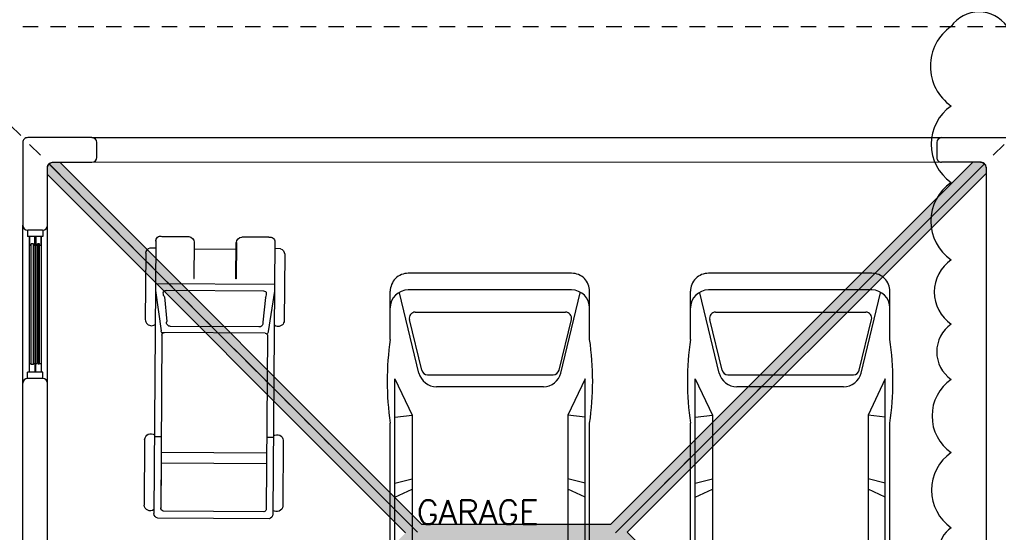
# Model space of a CAD drawing. Header units: metres. Extents: x 8 to 2416, y -346 to 476.
# Drawn here: x 119.34 to 127.27, y -96.23 to -92.07 of the extents above; entities that cross this region are included whole.
import ezdxf

# ---------------------------------------------------------------- set-up
doc = ezdxf.new("R2010")
doc.units = ezdxf.units.M
doc.linetypes.add('0', pattern=[0])
doc.linetypes.add('HIDDEN2', pattern=[0.1875, 0.125, -0.0625])
doc.layers.get('0').update_dxf_attribs({"color": 250, "linetype": '0', "lineweight": 20})
for name, color, linetype, lineweight in [('02_mobiliario', 250, 'Continuous', 5), ('A-DOOR', 35, 'Continuous', 5), ('A-WALL', 250, 'Continuous', 20), ('baños', 140, 'Continuous', 0), ('MOBILIARIOS', 252, 'Continuous', 0), ('piscina', 131, 'Continuous', 0), ('piso', 253, 'Continuous', 0), ('PLAFON-MADERA', 33, 'Continuous', 5), ('textos', 7, 'Continuous', 0)]:
    doc.layers.add(name, color=color, linetype=linetype, lineweight=lineweight)
doc.layers.add('Techos 1', color=7, linetype='HIDDEN2', lineweight=9, true_color=0x42391a)
doc.styles.get("Standard").update_dxf_attribs({"font": 'arial.ttf', "height": 0.1875})

# ---------------------------------------------------------------- blocks, each defined once
blk = doc.blocks.new('PL BASE 1N NASAS 09')
at = {"layer": 'A-DOOR'}
for p, q in [((-122.3935273391933, -35.99971880325137), (-122.3935273391958, -36.04971880301872)), ((-122.2695273392398, -36.04971880301872), (-122.3935273391956, -36.04971880301872)), ((-122.3751035881983, -37.14971880325101), (-122.375103588198, -36.04971880301827)), ((-122.3321155107726, -36.04971880301827), (-122.3321155107724, -37.14971880325101)), ((-122.324515416549, -37.14971880325101), (-122.324515416549, -36.04971880301827)), ((-122.2815273391236, -36.04971880301827), (-122.2815273391236, -37.14971880325101)), ((-122.2695273392398, -35.99971880301854), (-122.2695273392398, -36.04971880301872)), ((-122.3623083128689, -37.08841756681039), (-122.3623083128689, -36.11102003945888)), ((-122.3449107857512, -36.11102003945933), (-122.3623083128689, -36.11102003945888)), ((-122.3449107857512, -37.08841756680994), (-122.3449107857512, -36.11102003945933)), ((-122.3117201410853, -37.07971880301756), (-122.3117201412199, -36.11102003945888)), ((-122.2943226141022, -36.11102003945933), (-122.3117201412199, -36.11102003945888)), ((-122.294322613968, -37.07971880301801), (-122.2943226141022, -36.11102003945933)), ((-122.3449107857512, -37.08841756680994), (-122.3623083128689, -37.08841756681039)), ((-122.2695273392398, -37.14971880325055), (-122.3935273391956, -37.14971880325055)), ((-122.3935273391933, -37.1997188030179), (-122.3935273391958, -37.14971880325055)), ((-122.2695273392398, -37.19971880325073), (-122.2695273392398, -37.14971880325055))]:
    blk.add_line(p, q, dxfattribs=at)
for points in [[(-122.3449107857516, -36.11971880301843), (-122.3321155106553, -36.11971880301797), (-122.3321155106557, -36.04971880301827), (-122.3751035879648, -36.04971880301872), (-122.3751035879648, -36.11971880301797), (-122.3623083128689, -36.11971880301752)], [(-122.2943226141026, -36.11971880301843), (-122.2815273390063, -36.11971880301797), (-122.2815273390067, -36.04971880301827), (-122.3245154163158, -36.04971880301872), (-122.3245154163158, -36.11971880301797), (-122.3117201412199, -36.11971880301752)], [(-122.3449107856356, -37.07971880301801), (-122.3321155105393, -37.07971880301756), (-122.3321155106075, -37.14971880301772), (-122.3751035879161, -37.14971880301772), (-122.3751035878488, -37.07971880301847), (-122.3623083127525, -37.07971880301756)], [(-122.2943226139867, -37.07971880301801), (-122.2815273388903, -37.07971880301756), (-122.2815273389585, -37.14971880301772), (-122.3245154162671, -37.14971880301772), (-122.3245154161998, -37.07971880301847), (-122.3117201411035, -37.07971880301756)]]:
    blk.add_lwpolyline(points, dxfattribs=at)
at = {"layer": 'A-WALL'}
for p, q in [((-114.991071233741, -35.2497188032527), (-113.771071167601, -35.2497188032527)), ((-115.031071233741, -35.28971880325268), (-115.0310712337411, -35.40971880325267)), ((-114.6710712337411, -35.44971880325269), (-114.9910712337411, -35.44971880325269)), ((-114.6310712337411, -35.48971880325269), (-114.6310712337411, -41.40971880325275)), ((-122.4310712337407, -37.23971880301654), (-122.4310712337088, -35.95971880325273)), ((-122.2310712337406, -37.23333337845695), (-122.2310712337088, -35.95971880328455)), ((-122.2710712337088, -35.99971880325273), (-122.3910712337088, -35.99971880325273)), ((-122.4310712337407, -39.65971712099017), (-122.4310712337407, -37.23971880301654)), ((-122.2710712337088, -37.19971880301654), (-122.3910712337088, -37.19971880301654)), ((-122.2310712337406, -39.65971712099017), (-122.2310712337406, -37.23333337845695))]:
    blk.add_line(p, q, dxfattribs=at)
blk.add_lwpolyline([(-122.2310712337088, -35.95971880325273), (-122.2310712337387, -35.48971880325504, -0.4142135623902644), (-122.1910712337387, -35.44971880325269), (-121.8710712337411, -35.44971880325269, 0.414213562373095), (-121.8310712337411, -35.40971880325269), (-121.8310712337411, -35.2897188032527, 0.414213562373095), (-121.8710712337411, -35.2497188032527), (-122.3910712337394, -35.2497188032527, 0.4142135623856859), (-122.4310712337394, -35.28971880325442)], format="xyb", dxfattribs=at)
blk.add_lwpolyline([(-122.4310712337394, -35.28971880325442), (-122.4310712337106, -35.95971880325445)], dxfattribs=at)
for centre, start, end in [((-114.991071233741, -35.2897188032527), 90, 179.9999999999729), ((-114.9910712337411, -35.40971880325269), 179.9999999999729, 270), ((-114.6710712337411, -35.48971880325269), 0, 90), ((-122.3910712337088, -35.95971880325273), 180, 270), ((-122.2710712337088, -35.95971880325273), 270, 359.9999999999998), ((-122.3910712337088, -37.23971880301654), 90, 180), ((-122.2710712337088, -37.23971880301654), 1.730221746716153e-12, 90)]:
    blk.add_arc(centre, 0.04, start, end, dxfattribs=at)
at = {"layer": 'piscina', "const_width": 0.01}
blk.add_lwpolyline([(-122.3030213771215, -36.11102003945979), (-122.3030213774339, -37.08841756657802)], dxfattribs=at)
at = {"layer": 'piso'}
blk.add_line((-121.8710712337411, -35.2497188032527), (-114.991071233741, -35.2497188032527), dxfattribs=at)
at = {"layer": 'Techos 1'}
for p, q in [((-123.3310712337411, -34.34971880325274), (-113.5310712337411, -34.34971880325274)), ((-123.3310712337411, -34.34971880325274), (-119.2310712337411, -38.44971880325265)), ((-113.5310712337411, -34.34971880325274), (-117.6310712337411, -38.44971880325282))]:
    blk.add_line(p, q, dxfattribs=at)
at = {"layer": 'textos', "insert": (-119.3734135876212, -38.38050135992469), "char_height": 0.195, "width": 3.404876511770499, "attachment_point": 7}
blk.add_mtext('{\\Fromans|c0; GARAGE}', dxfattribs=at)
blk = doc.blocks.new('carro1')
at = {"layer": 'MOBILIARIOS'}
for p, q in [((-0.3195339812664315, 1.576982825296), (-0.7087195375934243, 1.576982825296)), ((-0.3195339812664315, 1.576982825296), (-0.7087195375934243, 1.576982825296)), ((0, 1.539478150429204), (0.2940843750257045, 1.400026181479916)), ((1.741735531017184, 1.539478150429204), (0, 1.539478150429204)), ((1.741735531017184, 1.539478150429204), (0, 1.539478150429204)), ((0, 1.539478150429204), (0.2940843750257045, 1.400026181479916)), ((0.3092648374149576, 1.539478150429204), (0.2940843750257045, 1.400026181479916)), ((0.3092648374149576, 1.539478150429204), (0.2940843750257045, 1.400026181479916)), ((2.06603201222606, 1.576982825296), (0.3591222687391564, 1.576982825296)), ((2.06603201222606, 1.576982825296), (0.3591222687391564, 1.576982825296)), ((0.8450460874009877, 1.539478150429204), (0.8103691437281668, 1.400026181479916)), ((0.8450460874009877, 1.539478150429204), (0.8103691437281668, 1.400026181479916)), ((0.9587507621617988, 1.539478150429204), (0.8932663871673867, 1.400026181479916)), ((0.9587507621617988, 1.539478150429204), (0.8932663871673867, 1.400026181479916)), ((1.330374606186524, 1.400026181479916), (1.741735531017184, 1.539478150429204)), ((1.330374606186524, 1.400026181479916), (1.741735531017184, 1.539478150429204)), ((1.822251549805515, 1.515665650600567), (2.982515624957159, 1.396751969121397)), ((1.822251549805515, 1.515665650600567), (2.982515624957159, 1.396751969121397)), ((2.976413656026125, 1.576982825296), (2.740521087427624, 1.576982825296)), ((2.976413656026125, 1.576982825296), (2.740521087427624, 1.576982825296)), ((-0.8550175940617919, 1.430684768827632), (-0.8550175940617919, 0.108793381601572)), ((-0.8550175940617919, 1.430684768827632), (-0.8550175940617919, 0.108793381601572)), ((-0.7200304878642783, 1.430684768827632), (-0.7200304878642783, 0.108793381601572)), ((-0.7200304878642783, 1.430684768827632), (-0.7200304878642783, 0.108793381601572)), ((-0.04702970024663955, 1.344215650577098), (-0.695176181383431, 1.501526969019324)), ((-0.04702970024663955, 1.344215650577098), (-0.695176181383431, 1.501526969019324)), ((-0.0703957190271467, 1.329481643857434), (-0.4802683562738821, 1.428898844169453)), ((-0.0703957190271467, 1.329481643857434), (-0.4802683562738821, 1.428898844169453)), ((1.48723944358062, 1.350466412724927), (1.817191387177445, 1.457473844056949)), ((1.48723944358062, 1.350466412724927), (1.817191387177445, 1.457473844056949)), ((2.982515624957159, 1.430684768827632), (2.982515624957159, 0.108793381601572)), ((2.982515624957159, 1.430684768827632), (2.982515624957159, 0.108793381601572)), ((3.122711712378077, 1.430684768827632), (3.122711712378077, 0.108793381601572)), ((3.122711712378077, 1.430684768827632), (3.122711712378077, 0.108793381601572)), ((-0.5405437500448897, 0.1654968750663102), (-0.5405437500448897, 1.381571506615728)), ((-0.5405437500448897, 0.1654968750663102), (-0.5405437500448897, 1.381571506615728)), ((0.2940843750257045, 1.400026181479916), (1.330374606186524, 1.400026181479916)), ((0.2940843750257045, 1.400026181479916), (1.330374606186524, 1.400026181479916)), ((-0.03318868146743625, 0.2650628939736634), (-0.03318868146743625, 1.282005487941206)), ((-0.03318868146743625, 0.2650628939736634), (-0.03318868146743625, 1.282005487941206)), ((0.06474023114424199, 1.20208476879634), (0.06474023114424199, 0.3373933816328645)), ((0.06474023114424199, 1.20208476879634), (0.06474023114424199, 0.3373933816328645)), ((2.006500762188807, 1.238547662738711), (1.949648424750194, 1.233636344084516)), ((2.006500762188807, 1.238547662738711), (1.949648424750194, 1.233636344084516)), ((2.010816780966707, 1.186606643954292), (1.953815624932759, 1.182141806464642)), ((2.010816780966707, 1.186606643954292), (1.953815624932759, 1.182141806464642)), ((2.014686318580061, 1.134516806574538), (1.957536318572238, 1.130647268844768)), ((2.014686318580061, 1.134516806574538), (1.957536318572238, 1.130647268844768)), ((2.017960530938581, 1.08257578779012), (1.960810530930758, 1.079152756603435)), ((2.017960530938581, 1.08257578779012), (1.960810530930758, 1.079152756603435)), ((2.02063944353722, 1.030485950410366), (1.963638262124732, 1.027658218983561)), ((2.02063944353722, 1.030485950410366), (1.963638262124732, 1.027658218983561)), ((2.02302069356665, 0.9783961127977818), (1.965870693558827, 0.9761636815965176)), ((2.02302069356665, 0.9783961127977818), (1.965870693558827, 0.9761636815965176)), ((2.024806643719785, 0.9261574314441532), (1.967656643828377, 0.9245203253813088)), ((2.024806643719785, 0.9261574314441532), (1.967656643828377, 0.9245203253813088)), ((2.0259972687345, 0.8740675940643996), (1.968847268726677, 0.8728769691661)), ((2.0259972687345, 0.8740675940643996), (1.968847268726677, 0.8728769691661)), ((2.02674138720613, 0.821828912710771), (1.969591387198307, 0.8213824315462261)), ((2.02674138720613, 0.821828912710771), (1.969591387198307, 0.8213824315462261)), ((2.02674138720613, 0.7176492379512638), (1.969591387198307, 0.7180957191158086)), ((2.02674138720613, 0.7176492379512638), (1.969591387198307, 0.7180957191158086)), ((2.02703904977534, 0.7697390753310174), (1.969889049767517, 0.7697390753310174)), ((2.02703904977534, 0.7697390753310174), (1.969889049767517, 0.7697390753310174)), ((2.0259972687345, 0.6654105565976351), (1.968847268726677, 0.6666011814959347)), ((2.0259972687345, 0.6654105565976351), (1.968847268726677, 0.6666011814959347)), ((2.02302069356665, 0.5610820376314223), (1.965870693558827, 0.5633144690655172)), ((2.02302069356665, 0.5610820376314223), (1.965870693558827, 0.5633144690655172)), ((2.024806643719785, 0.6133207189850509), (1.967656643828377, 0.614957825280726)), ((2.024806643719785, 0.6133207189850509), (1.967656643828377, 0.614957825280726)), ((2.02063944353722, 0.5089922002516687), (1.963638262124732, 0.5118199314456433)), ((2.02063944353722, 0.5089922002516687), (1.963638262124732, 0.5118199314456433)), ((2.014686318580061, 0.4049613440874964), (1.957536318572238, 0.4088308815844357)), ((2.014686318580061, 0.4049613440874964), (1.957536318572238, 0.4088308815844357)), ((2.017960530938581, 0.4569023628719151), (1.960810530930758, 0.4603253938257694)), ((2.017960530938581, 0.4569023628719151), (1.960810530930758, 0.4603253938257694)), ((2.010816780966707, 0.3528715067077428), (1.953815624932759, 0.3573363441973925)), ((2.010816780966707, 0.3528715067077428), (1.953815624932759, 0.3573363441973925)), ((2.006500762188807, 0.3009304879233241), (1.949648424750194, 0.3058418065775186)), ((2.006500762188807, 0.3009304879233241), (1.949648424750194, 0.3058418065775186)), ((-0.04702970024663955, 0.1952625000849366), (-0.695176181383431, 0.03795118140988052)), ((-0.04702970024663955, 0.1952625000849366), (-0.695176181383431, 0.03795118140988052)), ((-0.0703957190271467, 0.2175867378246039), (-0.4802683562738821, 0.1181695377454162)), ((-0.0703957190271467, 0.2175867378246039), (-0.4802683562738821, 0.1181695377454162)), ((1.48723944358062, 0.1890117379371077), (1.817191387177445, 0.08200430660508573)), ((1.48723944358062, 0.1890117379371077), (1.817191387177445, 0.08200430660508573)), ((0, 0), (0.2940843750257045, 0.1394519691821188)), ((0, 0), (0.2940843750257045, 0.1394519691821188)), ((0.3092648374149576, 0), (0.2940843750257045, 0.1394519691821188)), ((0.2940843750257045, 0.1394519691821188), (1.330374606186524, 0.1394519691821188)), ((0.3092648374149576, 0), (0.2940843750257045, 0.1394519691821188)), ((0.2940843750257045, 0.1394519691821188), (1.330374606186524, 0.1394519691821188)), ((0.8450460874009877, 0), (0.8103691437281668, 0.1394519691821188)), ((0.8450460874009877, 0), (0.8103691437281668, 0.1394519691821188)), ((0.9587507621617988, 0), (0.8932663871673867, 0.1394519691821188)), ((0.9587507621617988, 0), (0.8932663871673867, 0.1394519691821188)), ((1.330374606186524, 0.1394519691821188), (1.741735531017184, 0)), ((1.330374606186524, 0.1394519691821188), (1.741735531017184, 0)), ((1.822251549805515, 0.02381250006146729), (2.982515624957159, 0.1427261815406382)), ((1.822251549805515, 0.02381250006146729), (2.982515624957159, 0.1427261815406382)), ((1.741735531017184, 0), (0, 0)), ((1.741735531017184, 0), (0, 0)), ((-0.3195339812664315, -0.0375046746339649), (-0.7087195375934243, -0.0375046746339649)), ((-0.3195339812664315, -0.0375046746339649), (-0.7087195375934243, -0.0375046746339649)), ((2.06603201222606, -0.0375046746339649), (0.3591222687391564, -0.0375046746339649)), ((2.06603201222606, -0.0375046746339649), (0.3591222687391564, -0.0375046746339649)), ((2.976413656026125, -0.0375046746339649), (2.740521087427624, -0.0375046746339649)), ((2.976413656026125, -0.0375046746339649), (2.740521087427624, -0.0375046746339649))]:
    blk.add_line(p, q, dxfattribs=at)
for centre, radius, start, end in [((0.01979394059162587, -0.7269613349344581), 2.3287985428, 81.62164300014749, 98.3783569998525), ((0.01979394059162587, -0.7269613349344581), 2.3287985428, 81.62164300014749, 98.3783569998525), ((2.403276549768634, -0.2901677456684411), 1.8973626772, 79.76162700215755, 100.2383729978425), ((2.403276549768634, -0.2901677456684411), 1.8973626772, 79.76162700215755, 100.2383729978425), ((-0.7089300020597875, 1.430894928518683), 0.1460880492, 89.91744999830331, 180.0824260042847), ((-0.7089300020597875, 1.430894928518683), 0.1460880492, 89.91744999830331, 180.0824260042847), ((-0.5736886417726055, 1.430641030194238), 0.1463417952, 90.01715099212498, 179.9828799971885), ((-0.5736886417726055, 1.430641030194238), 0.1463417952, 90.01715099212498, 179.9828799971885), ((2.836173905991018, 1.430641080951318), 0.1463417444, 0.01710499507260343, 89.98290999932935), ((2.836173905991018, 1.430641080951318), 0.1463417444, 0.01710499507260343, 89.98290999932935), ((2.976369993411936, 1.430641080951318), 0.1463417444, 0.01710499507260343, 89.98290999932935), ((2.976369993411936, 1.430641080951318), 0.1463417444, 0.01710499507260343, 89.98290999932935), ((-0.4917661234503612, 1.381495586130768), 0.0487777282, 76.36608900646986, 179.9108280024085), ((-0.4917661234503612, 1.381495586130768), 0.0487777282, 76.36608900646986, 179.9108280024085), ((1.832380002946593, 1.41119537432678), 0.04870724320000001, 6.835647994061112, 108.1698610046628), ((1.832380002946593, 1.41119537432678), 0.04870724320000001, 6.835647994061112, 108.1698610046628), ((-3.350271861767396, 0.7697390753310174), 5.3917472556, 352.3671109968345, 7.63288900316549), ((-3.350271861767396, 0.7697390753310174), 5.3917472556, 352.3671109968345, 7.63288900316549), ((1.502458082162775, 1.303920176113024), 0.0489709968, 108.1055300031388, 185.974426997457), ((1.502458082162775, 1.303920176113024), 0.0489709968, 108.1055300031388, 185.974426997457), ((-3.410681748646311, 0.7697390753310174), 5.330862210999999, 353.0261540003712, 6.973845999628761), ((-3.410681748646311, 0.7697390753310174), 5.330862210999999, 353.0261540003712, 6.973845999628761), ((-0.08198512939270586, 1.282081306912005), 0.0487964988, 359.9109800009768, 76.26071201012155), ((-0.08198512939270586, 1.282081306912005), 0.0487964988, 359.9109800009768, 76.26071201012155), ((-0.0816583838313818, 1.201971408678219), 0.1463986658, 0.04437299538932409, 76.31774900112669), ((-0.0816583838313818, 1.201971408678219), 0.1463986658, 0.04437299538932409, 76.31774900112669), ((-3.37947396247182, 0.7697390753310174), 4.862099724599999, 353.7528229936943, 6.247177006305713), ((-3.37947396247182, 0.7697390753310174), 4.862099724599999, 353.7528229936943, 6.247177006305713), ((-0.0816583838313818, 0.337506741983816), 0.1463986658, 283.6822360053976, 359.9556270046107), ((-0.0816583838313818, 0.337506741983816), 0.1463986658, 283.6822360053976, 359.9556270046107), ((-0.08198512939270586, 0.2649869986344129), 0.0487964988, 283.7393260039927, 0.08914199541568091), ((-0.08198512939270586, 0.2649869986344129), 0.0487964988, 283.7393260039927, 0.08914199541568091), ((1.502458082162775, 0.2355579745490104), 0.0489709714, 174.0255739947694, 251.8944550081083), ((1.502458082162775, 0.2355579745490104), 0.0489709714, 174.0255739947694, 251.8944550081083), ((-0.4917661234503612, 0.1655727194156498), 0.0487777028, 180.0890590058521, 283.6339259968158), ((-0.4917661234503612, 0.1655727194156498), 0.0487777028, 180.0890590058521, 283.6339259968158), ((-0.7089300020597875, 0.108583222143352), 0.1460877444, 179.9175719946845, 270.0825419975572), ((-0.7089300020597875, 0.108583222143352), 0.1460877444, 179.9175719946845, 270.0825419975572), ((-0.5736886417726055, 0.1088371204677969), 0.146341846, 180.0171279935996, 269.982849007875), ((-0.5736886417726055, 0.1088371204677969), 0.146341846, 180.0171279935996, 269.982849007875), ((1.832380002946593, 0.1282827763352543), 0.0487071924, 251.8301469980089, 353.1643520059389), ((1.832380002946593, 0.1282827763352543), 0.0487071924, 251.8301469980089, 353.1643520059389), ((2.836173905991018, 0.1088370697107166), 0.1463417698, 270.0170970042829, 359.9828950049274), ((2.836173905991018, 0.1088370697107166), 0.1463417698, 270.0170970042829, 359.9828950049274), ((2.976369993411936, 0.1088370697107166), 0.1463417698, 270.0170970042829, 359.9828950049274), ((2.976369993411936, 0.1088370697107166), 0.1463417698, 270.0170970042829, 359.9828950049274), ((0.01979394059162587, 2.266439485596493), 2.328798365, 261.6216350047208, 278.3783720078303), ((0.01979394059162587, 2.266439485596493), 2.328798365, 261.6216350047208, 278.3783720078303), ((2.403276549768634, 1.829645896330476), 1.8973626772, 259.7616270021575, 280.2383729978424), ((2.403276549768634, 1.829645896330476), 1.8973626772, 259.7616270021575, 280.2383729978424)]:
    blk.add_arc(centre, radius, start, end, dxfattribs=at)
blk = doc.blocks.new('carritogolf')
at = {"layer": 'MOBILIARIOS', "linetype": 'Continuous'}
for p, q in [((-0.046017854659965, -0.4340890304434311), (-0.06140210602137586, 1.777179359757099)), ((0.8708483109531358, 1.821807085659145), (-0.03035284609080691, 1.815537242889775)), ((0.8286302435495259, 1.763463156400746), (0.01267291683603844, 1.757786372582757)), ((0.9178125182671124, -0.4273834632709281), (0.9024282669052468, 1.783884926929375)), ((-0.1364655149959049, 1.177261124756058), (-0.140172040602863, 1.710021719913073)), ((0.003143300028625617, 0.3297483448922662), (-0.006648406613692259, 1.737167586558314)), ((-0.004097047821176147, 1.37044587109807), (-0.006648406614147007, 1.73716758655786)), ((0.8580282877510967, 0.3356959564957265), (0.8482365811087789, 1.743115198162002)), ((0.9858315160445841, 1.185069177231469), (0.9821249904380807, 1.717829772388029)), ((0.850787939901295, 1.376393482701303), (-0.004097047821176147, 1.37044587109807)), ((0.8513955492263108, 1.289058242050658), (-0.003489438496160346, 1.283110630447425)), ((-0.05707139826421326, 1.154701414878161), (-0.002598705661455369, 1.155080392662455)), ((0.9067589746628641, 1.161406982050664), (0.852286282060561, 1.16102800426637)), ((0.8392600347397661, 0.3177365365651781), (0.0009719702875941039, 0.3119043931882857)), ((-0.04883877459445785, -0.02862171614657427), (-0.002320308862124421, 0.2970446213268474)), ((0.7922747809798807, 0.2670883587983894), (0.06984503008885667, 0.2620622656617684)), ((0.9149915983326196, -0.02191614897407135), (0.863946398867995, 0.3030714179093934)), ((-0.1274455507486323, -0.3302838347499915), (-0.1311790065946639, 0.2063476012166916)), ((0.02354701561495176, 0.02321138831206326), (0.04188417616165907, 0.2229852705708595)), ((0.8418916227834075, 0.0289047809332601), (0.8207766354267392, 0.228404186442674)), ((0.9977880135866712, -0.3224553522055089), (0.9940545577401849, 0.2141760837614015)), ((0.9153748515328175, -0.0770033719987282), (-0.0484555213942599, -0.08370893917123112)), ((0.8273502316079089, -0.02252588808192968), (0.03880259213116233, -0.02801197703871594)), ((-0.09244369931997198, -0.3743566079547804), (-0.0464356523870606, -0.3740365204601517)), ((0.6040320401539816, -0.3602179869376982), (0.2647032350697032, -0.3625787675892411)), ((0.9634027674720187, -0.3670108657934747), (0.9173947205395621, -0.3673309532878761)), ((0.002704878551924139, -0.4661940954245551), (0.2224955506217725, -0.4646649662782352)), ((0.8695412029815657, -0.4601633359007451), (0.6497505309117173, -0.4616924650468377))]:
    blk.add_line(p, q, dxfattribs=at)
for points in [[(0.2630542365478163, -0.1255585693396029), (0.2651487277644833, -0.1255439975314516), (0.2672020070099848, -0.4206738277308091), (0.2651075157933178, -0.4206883995391877)], [(0.6044775328487617, -0.1231832168792266), (0.6023830416320948, -0.1231977886882873), (0.6044363208775962, -0.4183276188874174), (0.6065308120942632, -0.4183130470788115)]]:
    blk.add_lwpolyline(points, close=True, dxfattribs=at)
for centre, radius, start, end in [((-0.09042598131094337, 1.706133674132104), 0.0498977686380286, 54.13094229820063, 175.5309693476246), ((-0.01848555117243222, 1.774185571072792), 0.0430208490237723, 106.0126662998958, 176.0096044674555), ((0.01669352632967502, 1.734656619239502), 0.02347660091302949, 99.86110309297213, 186.937105927417), ((0.8249318446283382, 1.740279700319604), 0.02347660091302949, 353.8601183776287, 80.93612121205061), ((0.8595575212103199, 1.780294298259321), 0.0430208490237723, 4.787619837576903, 74.78455800508429), ((0.9324378438610097, 1.71324994923674), 0.0498977686380286, 5.266254957427849, 126.6662820068168), ((-0.0867783684188339, 1.181840947907574), 0.0498977686380286, 185.2662549574278, 306.6662820068286), ((0.9360854567531192, 1.18895722301221), 0.0498977686380286, 234.1309422982006, 355.5309693476245), ((0.01651102985857733, 0.300667014560247), 0.01917657557463203, 114.7534914176583, 190.888408107162), ((0.02260925638216804, 0.3316005025812387), 0.01955387288652074, 175.3619762744806, 272.1148455106717), ((0.8385384452768108, 0.3372770906382243), 0.01955387288652074, 268.6823787943174, 5.435248030518299), ((0.8450664819970939, 0.3064314461411755), 0.01917657557463203, 349.9088161979278, 66.04373288739873), ((0.0721335728258623, 0.230882794077786), 0.03126334716775001, 86.59929795198074, 194.6321817485365), ((0.7904202828368057, 0.235880063222055), 0.03126334716775001, 346.165042556511, 94.19792635304009), ((-0.07638205620372673, -0.3256653965636929), 0.05127192649356068, 185.1680557803692, 251.7439618411148), ((0.946665202279803, -0.3185478452751909), 0.05127192649356068, 289.0532624639183, 355.6291685247102), ((-0.008692703791837175, -0.4304676889715324), 0.03750041334911376, 175.2556473339089, 287.6939327773503), ((0.2173736405475779, -0.4170688529873701), 0.04787090936270118, 276.1420736669617, 355.6636952235793), ((0.6542097052343365, -0.4140296941710062), 0.04787090936270118, 185.1335290814643, 264.6551506380715), ((0.8804405940987294, -0.4242818047928836), 0.03750041334911376, 253.1032915276813, 5.541576971133372)]:
    blk.add_arc(centre, radius, start, end, dxfattribs=at)
for points in [[(-0.1311790065946639, 0.2063476012125989), (-0.1286397776611352, 0.2203447481815033), (-0.1246852432813625, 0.2421435699338303), (-0.09137902895321304, 0.2549416531145994), (-0.07853390559006357, 0.2604120544642115), (-0.0530651250700771, 0.248278914493028), (-0.05075359975347737, 0.2466072988308383)], [(0.9940545577401849, 0.2141760837575362), (0.9913208219414287, 0.2281365456205435), (0.9870633672244935, 0.2498782348670261), (0.9535823077622467, 0.2622116651759256), (0.940662314074018, 0.2675028132788952), (0.9153648163074308, 0.2550164818134704), (0.9130767731736, 0.2533128660028865)]]:
    blk.add_open_spline(points, degree=3, knots=[0, 0, 0, 0, 0.04317574624565605, 0.06724087405503762, 0.1048600781498288, 0.1145034042830571, 0.1145034042830571, 0.1145034042830571, 0.1145034042830571], dxfattribs=at)
for points in [[(0.02354701561495176, 0.02321138831206326), (0.01733484137872665, 0.01083661386286394), (0.02127626463158094, -0.02444682268793485), (0.03880259226212956, -0.02801197703803382)], [(0.8418916227834075, 0.0289047809332601), (0.8482753750723191, 0.01661763894952628), (0.8448252579151472, -0.01871722207630455), (0.8273502314769416, -0.0225258880826118)]]:
    blk.add_spline(points, degree=3, dxfattribs=at)
blk = doc.blocks.new('PL MUEBLES 1N NASAS 09')
at = {"layer": '02_mobiliario', "xscale": -1, "rotation": 180}
blk.add_blockref('carritogolf', (40.95400784858896, 51.68688572813687), dxfattribs=at)
at = {"layer": '02_mobiliario', "rotation": 270}
for p in [(42.84354168952859, 51.00001438199337), (45.27474831168615, 51.00001438199337)]:
    blk.add_blockref('carro1', p, dxfattribs=at)
at = {"layer": 'baños'}
blk.add_blockref('PL BASE 1N NASAS 09', (162.2615445691817, 88.20329366328178), dxfattribs=at)

msp = doc.modelspace()

# ---------------------------------------------------------------- hatches: boundary and pattern name
at = {"layer": 'PLAFON-MADERA', "transparency": 33554551}
h = msp.add_hatch(color=256, dxfattribs=at)
h.dxf.hatch_style = 1
h.set_gradient(color1=(171, 133, 95), color2=(171, 133, 95))
h.paths.add_polyline_path([(119.6660599221625, -93.23004377734784), (119.6170649728005, -93.23004377734784, 0.4142135623729144), (119.5670649728005, -93.28004377734781), (119.5670649728005, -93.32903450866989), (122.4673504712861, -96.23004377734784), (119.5670649727969, -99.12746420609172), (119.5670649727969, -99.18004377731882, 0.4142135623732796), (119.6170649727969, -99.23004377731884), (119.6624780193796, -99.23004377731884), (122.5946417116585, -96.30004377734782), (124.1394916193121, -96.30004377734782), (127.071655311591, -99.23004377731884), (127.1170649727963, -99.23004377731884, 0.4142135623730951), (127.1670649727963, -99.18004377731884), (127.1670649727963, -99.12746617195451), (124.2621951079605, -96.2247398588577), (127.1670649727963, -93.31986999402203), (127.1670649727963, -93.28004377734784, 0.4142135623730951), (127.1170649727963, -93.23004377734784), (127.0589012907383, -93.23004377734784), (124.1289012907381, -96.16004377734784), (122.5960599221627, -96.16004377734784)])

# ---------------------------------------------------------------- linework, layer by layer
at = {"color": 1}
msp.add_lwpolyline([(127.3369929710792, -92.1300437773479, 0.52056705), (126.883719952657, -92.1300437773479, 0.52056705), (126.883719952657, -92.7740148458009, 0.52056705), (126.883719952657, -93.39342868696224, 0.52056705), (126.883719952657, -94.01944469900688, 0.52056705), (126.883719952657, -94.54089412475025, 0.52056705), (126.883719952657, -94.98821409097644, 0.52056705), (126.883719952657, -95.58095475485575, 0.52056705), (126.883719952657, -96.18958538933556, 0.52056705), (126.883719952657, -96.56389490805867, 0.52056705), (126.883719952657, -97.19179289485433, 0.52056705), (126.883719952657, -97.60151405740608, 0.52056705), (126.883719952657, -97.9545725206974, 0.52056705), (126.883719952657, -98.3615673630693, 0.52056705), (126.883719952657, -98.87008711363136, 0.52056705), (126.883719952657, -99.37182158225323, 0.52056705), (126.883719952657, -99.90403386900515, 0.52056705), (127.3266848268575, -99.99439012073418, 0.52056705)], format="xyb", dxfattribs=at)
at = {"layer": 'PLAFON-MADERA'}
for p, q in [((119.5875674981154, -93.25054630266686), (122.5625674981156, -96.22554630266688)), ((119.6660599221625, -93.23004377734784), (122.5960599221627, -96.16004377734784)), ((127.0589012907383, -93.23004377734784), (124.1289012907381, -96.16004377734784)), ((127.1465624474795, -93.2505463026649), (124.1669780811312, -96.23013066901295)), ((119.5670649728022, -93.32903450867161), (122.4673504712861, -96.23004377734783)), ((127.1670649727963, -93.31986999402201), (124.2621082162955, -96.22482675052262)), ((122.5960599221627, -96.16004377734784), (124.1289012907381, -96.16004377734784)), ((127.1670649727963, -99.1274661719545), (124.2621951079605, -96.2247398588577))]:
    msp.add_line(p, q, dxfattribs=at)
at = {"layer": 'PLAFON-MADERA', "const_width": 0.008}
msp.add_lwpolyline([(119.5670649728005, -93.28004377734781, -0.4142135623729132), (119.6170649728005, -93.23004377734784), (127.1170649727963, -93.23004377734784, -0.414213562373095), (127.1670649727963, -93.28004377734784), (127.1670649727963, -99.18004377731884, -0.414213562373095), (127.1170649727963, -99.23004377731884), (119.6170649727969, -99.23004377731884, -0.4142135623732769), (119.5670649727969, -99.18004377731882)], format="xyb", close=True, dxfattribs=at)

# ---------------------------------------------------------------- block references
msp.add_blockref('PL MUEBLES 1N NASAS 09', (79.53659163735574, -145.9836186373769))

doc.saveas('drawing.dxf')
